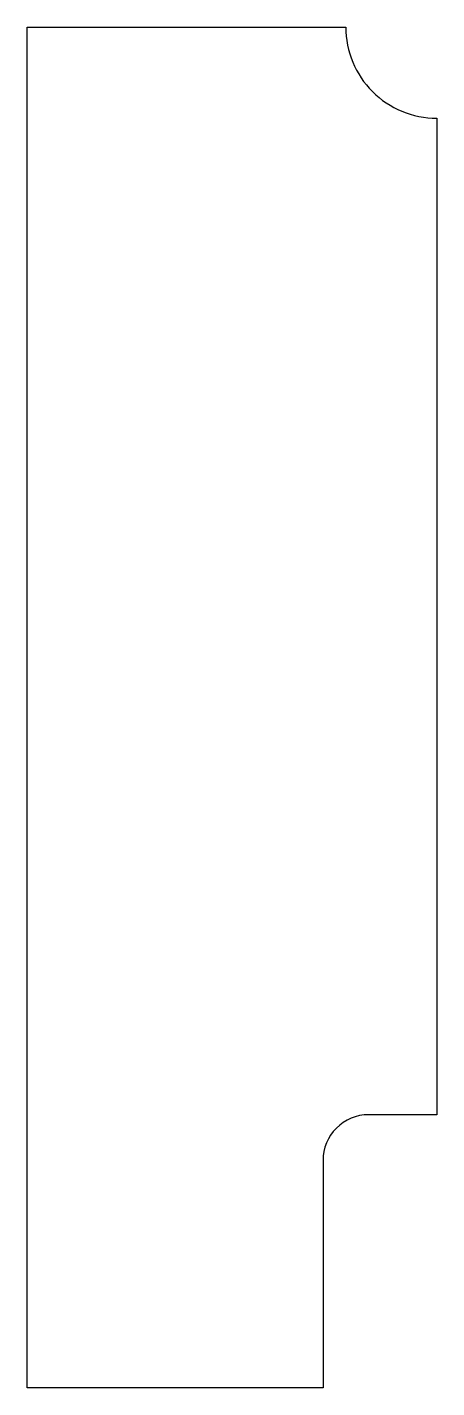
# Model space of a CAD drawing. Extents: x 0 to 180, y 0 to 598.
import ezdxf

# ---------------------------------------------------------------- set-up
doc = ezdxf.new("R2010")
doc.units = 0
doc.header["$MEASUREMENT"] = 0
doc.layers.get('0').update_dxf_attribs({"linetype": 'CONTINUOUS'})

msp = doc.modelspace()

# ---------------------------------------------------------------- linework, layer by layer
msp.add_lwpolyline([(0, 0), (0, 598), (140, 598, 0.414214), (180, 558), (180, 120), (150, 120, 0.414214), (130, 100), (130, 0)], format="xyb", close=True)

doc.saveas('drawing.dxf')
